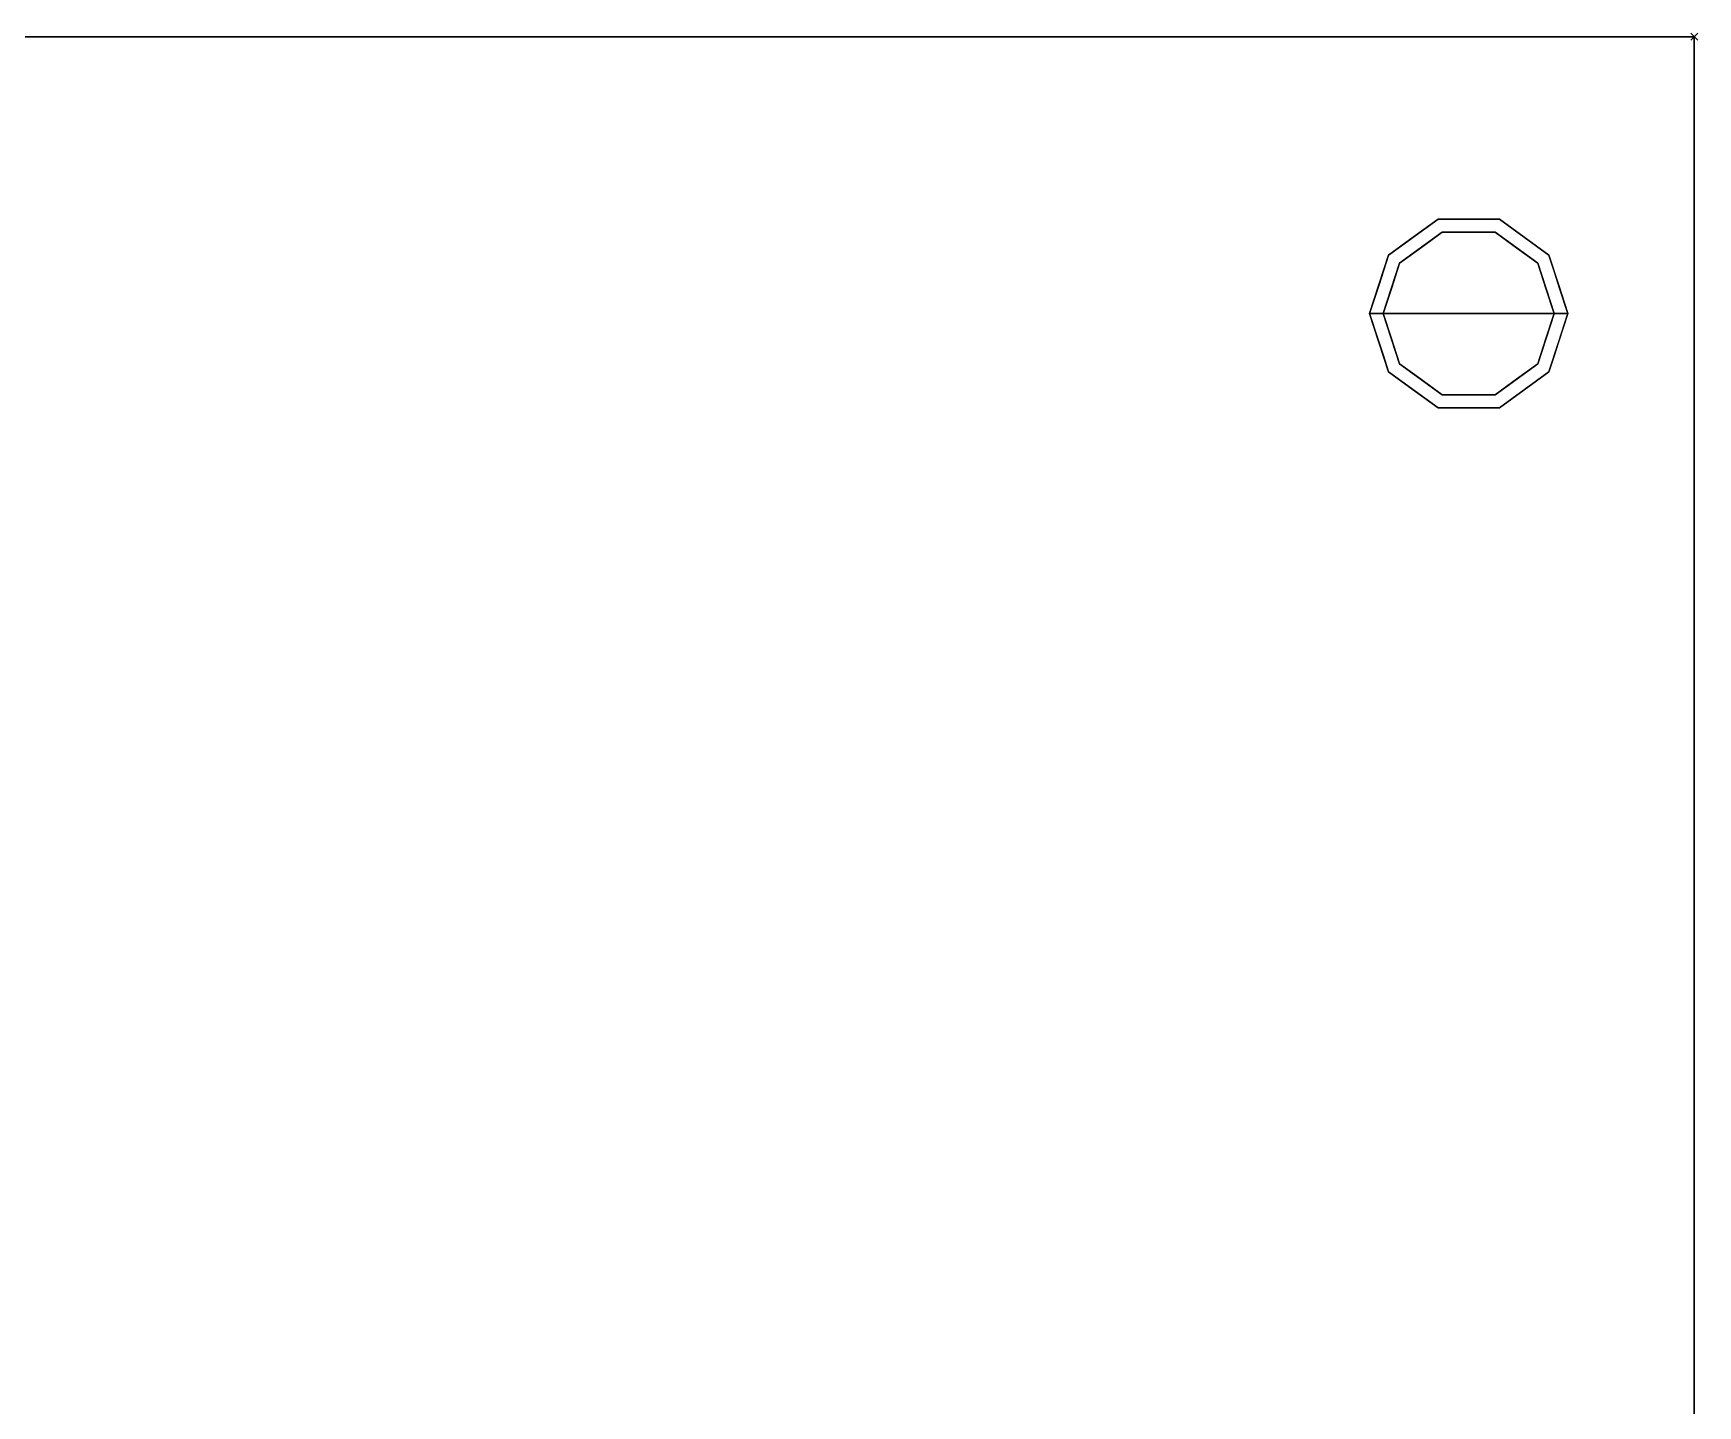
# Model space of a CAD drawing. Header units: millimetres. Extents: x -1 to 1796, y -1098 to 1.
# Drawn here: x 1309 to 1796, y -400.6 to 1 of the extents above; entities that cross this region are included whole.
import ezdxf

# ---------------------------------------------------------------- set-up
doc = ezdxf.new("R2010")
doc.units = ezdxf.units.MM
doc.header["$PDMODE"] = 3
doc.linetypes.add('NASCOSTA', pattern=[9.525, 6.35, -3.175])
for name, color, linetype in [('IQ_200_3D', 1, 'Continuous'), ('IQ_204_2D', 7, 'Continuous'), ('IQ_204_3D', 7, 'Continuous'), ('IQ_INS_3D', 3, 'Continuous')]:
    doc.layers.add(name, color=color, linetype=linetype)

msp = doc.modelspace()

# ---------------------------------------------------------------- linework, layer by layer
at = {"layer": 'IQ_200_3D'}
for points in [[(1795, -645, 150), (0, -645, 150), (0, 0, 150), (1795, 0, 150)], [(1795, 0, 150), (0, 0, 150), (0, 0, 850), (1795, 0, 850)]]:
    msp.add_3dface(points, dxfattribs=at)
for points, invisible_edges in [([(1795, -645, 198), (1795, 0, 850), (1795, -695, 850), (1795, -695, 198)], 1), ([(1795, 0, 150), (1795, 0, 850), (1795, -645, 198), (1795, -645, 150)], 2)]:
    msp.add_3dface(points, dxfattribs=dict(at, invisible_edges=invisible_edges))
at = {"layer": 'IQ_204_2D', "color": 7, "linetype": 'NASCOSTA', "ltscale": 10}
msp.add_lwpolyline([(0, 0), (1795, 0), (1795, -695), (0, -695)], close=True, dxfattribs=at)
at = {"layer": 'IQ_204_3D'}
for points, invisible_edges in [([(1705.54, -63.95, 25), (1720.04, -53.42, 25), (1721.27, -57.22, 25), (1708.77, -66.31, 25)], 10), ([(1712.79, -58.69, 150), (1720.04, -53.42, 150), (1720.04, -53.42, 25), (1712.79, -58.69, 25)], 10), ([(1729, -53.42, 25), (1720.04, -53.42, 25), (1720.04, -53.42, 150), (1729, -53.42, 150)], 10), ([(1720.04, -53.42, 25), (1737.96, -53.42, 25), (1736.73, -57.22, 25), (1721.27, -57.22, 25)], 10), ([(1737.96, -53.42, 25), (1729, -53.42, 25), (1729, -53.42, 150), (1737.96, -53.42, 150)], 10), ([(1736.73, -57.22, 25), (1737.96, -53.42, 25), (1752.46, -63.95, 25), (1749.23, -66.31, 25)], 5), ([(1737.96, -53.42, 150), (1745.21, -58.69, 150), (1745.21, -58.69, 25), (1737.96, -53.42, 25)], 10), ([(1721.27, -57.22), (1729, -81), (1704, -81), (1708.77, -66.31)], 1), ([(1715.02, -61.76), (1715.02, -61.76, 25), (1721.27, -57.22, 25), (1721.27, -57.22)], 5), ([(1721.27, -57.22), (1721.27, -57.22, 25), (1729, -57.22, 25), (1729, -57.22)], 5), ([(1729, -81), (1729, -81), (1721.27, -57.22), (1736.73, -57.22)], 11), ([(1729, -57.22), (1729, -57.22, 25), (1736.73, -57.22, 25), (1736.73, -57.22)], 5), ([(1754, -81), (1729, -81), (1736.73, -57.22), (1749.23, -66.31)], 2), ([(1742.98, -61.76), (1736.73, -57.22), (1736.73, -57.22, 25), (1742.98, -61.76, 25)], 10), ([(1705.54, -63.95, 150), (1712.79, -58.69, 150), (1712.79, -58.69, 25), (1705.54, -63.95, 25)], 10), ([(1708.77, -66.31), (1708.77, -66.31, 25), (1715.02, -61.76, 25), (1715.02, -61.76)], 5), ([(1749.23, -66.31), (1742.98, -61.76), (1742.98, -61.76, 25), (1749.23, -66.31, 25)], 10), ([(1752.46, -63.95, 25), (1745.21, -58.69, 25), (1745.21, -58.69, 150), (1752.46, -63.95, 150)], 10), ([(1700, -81, 25), (1705.54, -63.95, 25), (1708.77, -66.31, 25), (1704, -81, 25)], 2), ([(1705.54, -63.95, 25), (1702.77, -72.48, 25), (1702.77, -72.48, 150), (1705.54, -63.95, 150)], 10), ([(1706.39, -73.65), (1706.39, -73.65, 25), (1708.77, -66.31, 25), (1708.77, -66.31)], 5), ([(1749.23, -66.31, 25), (1752.46, -63.95, 25), (1758, -81, 25), (1754, -81, 25)], 1), ([(1751.68, -73.87), (1751.68, -73.87), (1749.23, -66.31), (1751.61, -73.65, 25)], 13), ([(1749.23, -66.31, 25), (1749.23, -66.31, 25), (1751.61, -73.65, 25), (1749.23, -66.31)], 13), ([(1752.46, -63.95, 25), (1752.46, -63.95, 25), (1752.46, -63.95, 150), (1754.07, -68.92, 25)], 6), ([(1755.23, -72.48, 150), (1755.23, -72.48, 150), (1754.07, -68.92, 25), (1752.46, -63.95, 150)], 6), ([(1702.77, -72.48, 150), (1702.77, -72.48, 25), (1700, -81, 25), (1700, -81, 150)], 1), ([(1755.23, -72.48, 150), (1755.23, -72.48, 150), (1755.69, -73.88, 25), (1754.07, -68.92, 25)], 11), ([(1755.23, -72.48, 150), (1755.23, -72.48, 150), (1758, -81, 150), (1755.69, -73.88, 25)], 13), ([(1704, -81), (1704, -81, 25), (1706.39, -73.65, 25), (1706.39, -73.65)], 4), ([(1751.61, -73.65, 25), (1751.61, -73.65, 25), (1754, -81, 25), (1751.68, -73.87)], 13), ([(1754, -81, 25), (1754, -81, 25), (1754, -81), (1751.68, -73.87)], 9), ([(1758, -81, 150), (1758, -81, 150), (1758, -81, 25), (1755.69, -73.88, 25)], 9), ([(1700, -81, 150), (1700, -81, 150), (1700, -81, 25), (1702.31, -88.12, 25)], 9), ([(1702.77, -89.52, 150), (1702.77, -89.52, 150), (1700, -81, 150), (1702.31, -88.12, 25)], 13), ([(1700, -81, 25), (1704, -81, 25), (1708.77, -95.69, 25), (1705.54, -98.05, 25)], 4), ([(1706.39, -88.35, 25), (1706.39, -88.35, 25), (1704, -81, 25), (1706.32, -88.13)], 13), ([(1704, -81, 25), (1704, -81, 25), (1704, -81), (1706.32, -88.13)], 9), ([(1704, -81), (1729, -81), (1721.27, -104.78), (1708.77, -95.69)], 2), ([(1721.27, -104.78), (1721.27, -104.78), (1729, -81), (1736.73, -104.78)], 6), ([(1736.73, -104.78), (1729, -81), (1754, -81), (1749.23, -95.69)], 1), ([(1749.23, -95.69, 25), (1754, -81, 25), (1758, -81, 25), (1752.46, -98.05, 25)], 8), ([(1754, -81, 25), (1754, -81, 25), (1751.61, -88.35, 25), (1751.68, -88.13)], 13), ([(1751.68, -88.13), (1751.68, -88.13), (1754, -81), (1754, -81, 25)], 9), ([(1755.23, -89.52, 25), (1755.23, -89.52, 25), (1758, -81, 25), (1755.69, -88.12, 150)], 13), ([(1758, -81, 150), (1758, -81, 150), (1755.69, -88.12, 150), (1758, -81, 25)], 4), ([(1702.77, -89.52, 150), (1702.77, -89.52, 150), (1702.31, -88.12, 25), (1703.93, -93.08, 25)], 11), ([(1702.77, -89.52, 150), (1702.77, -89.52, 150), (1703.93, -93.08, 25), (1705.54, -98.05, 150)], 6), ([(1706.32, -88.13), (1706.32, -88.13), (1708.77, -95.69), (1706.39, -88.35, 25)], 13), ([(1708.77, -95.69, 25), (1708.77, -95.69, 25), (1706.39, -88.35, 25), (1708.77, -95.69)], 13), ([(1751.68, -88.13), (1751.68, -88.13), (1751.61, -88.35, 25), (1749.23, -95.69)], 6), ([(1749.23, -95.69), (1749.23, -95.69), (1751.61, -88.35, 25), (1749.23, -95.69, 25)], 11), ([(1755.23, -89.52, 25), (1755.23, -89.52, 25), (1754.07, -93.08, 150), (1752.46, -98.05, 25)], 6), ([(1755.23, -89.52, 25), (1755.23, -89.52, 25), (1755.69, -88.12, 150), (1754.07, -93.08, 150)], 11), ([(1705.54, -98.05, 25), (1705.54, -98.05, 25), (1705.54, -98.05, 150), (1703.93, -93.08, 25)], 6), ([(1705.54, -98.05, 25), (1708.77, -95.69, 25), (1721.27, -104.78, 25), (1720.04, -108.58, 25)], 5), ([(1708.77, -95.69, 25), (1708.77, -95.69), (1715.02, -100.24), (1715.02, -100.24, 25)], 5), ([(1736.73, -104.78, 25), (1749.23, -95.69, 25), (1752.46, -98.05, 25), (1737.96, -108.58, 25)], 10), ([(1749.23, -95.69), (1749.23, -95.69, 25), (1742.98, -100.24, 25), (1742.98, -100.24)], 5), ([(1752.46, -98.05, 150), (1752.46, -98.05, 150), (1752.46, -98.05, 25), (1754.07, -93.08, 150)], 6), ([(1712.79, -103.31, 150), (1705.54, -98.05, 150), (1705.54, -98.05, 25), (1712.79, -103.31, 25)], 10), ([(1715.02, -100.24, 25), (1715.02, -100.24), (1721.27, -104.78), (1721.27, -104.78, 25)], 5), ([(1736.73, -104.78, 25), (1736.73, -104.78), (1742.98, -100.24), (1742.98, -100.24, 25)], 5), ([(1745.21, -103.31, 25), (1752.46, -98.05, 25), (1752.46, -98.05, 150), (1745.21, -103.31, 150)], 10), ([(1712.79, -103.31, 25), (1720.04, -108.58, 25), (1720.04, -108.58, 150), (1712.79, -103.31, 150)], 10), ([(1720.04, -108.58, 25), (1721.27, -104.78, 25), (1736.73, -104.78, 25), (1737.96, -108.58, 25)], 5), ([(1721.27, -104.78), (1729, -104.78), (1736.73, -104.78, 25), (1729, -104.78, 25)], 10), ([(1729, -104.78, 25), (1729, -104.78, 25), (1721.27, -104.78, 25), (1721.27, -104.78)], 13), ([(1736.73, -104.78, 25), (1736.73, -104.78, 25), (1729, -104.78), (1736.73, -104.78)], 11), ([(1737.96, -108.58, 25), (1745.21, -103.31, 25), (1745.21, -103.31, 150), (1737.96, -108.58, 150)], 10), ([(1729, -108.58, 150), (1720.04, -108.58, 150), (1720.04, -108.58, 25), (1729, -108.58, 25)], 10), ([(1729, -108.58, 25), (1737.96, -108.58, 25), (1737.96, -108.58, 150), (1729, -108.58, 150)], 10)]:
    msp.add_3dface(points, dxfattribs=dict(at, invisible_edges=invisible_edges))
at = {"layer": 'IQ_INS_3D'}
msp.add_point((1795, 0), dxfattribs=at)

doc.saveas('drawing.dxf')
